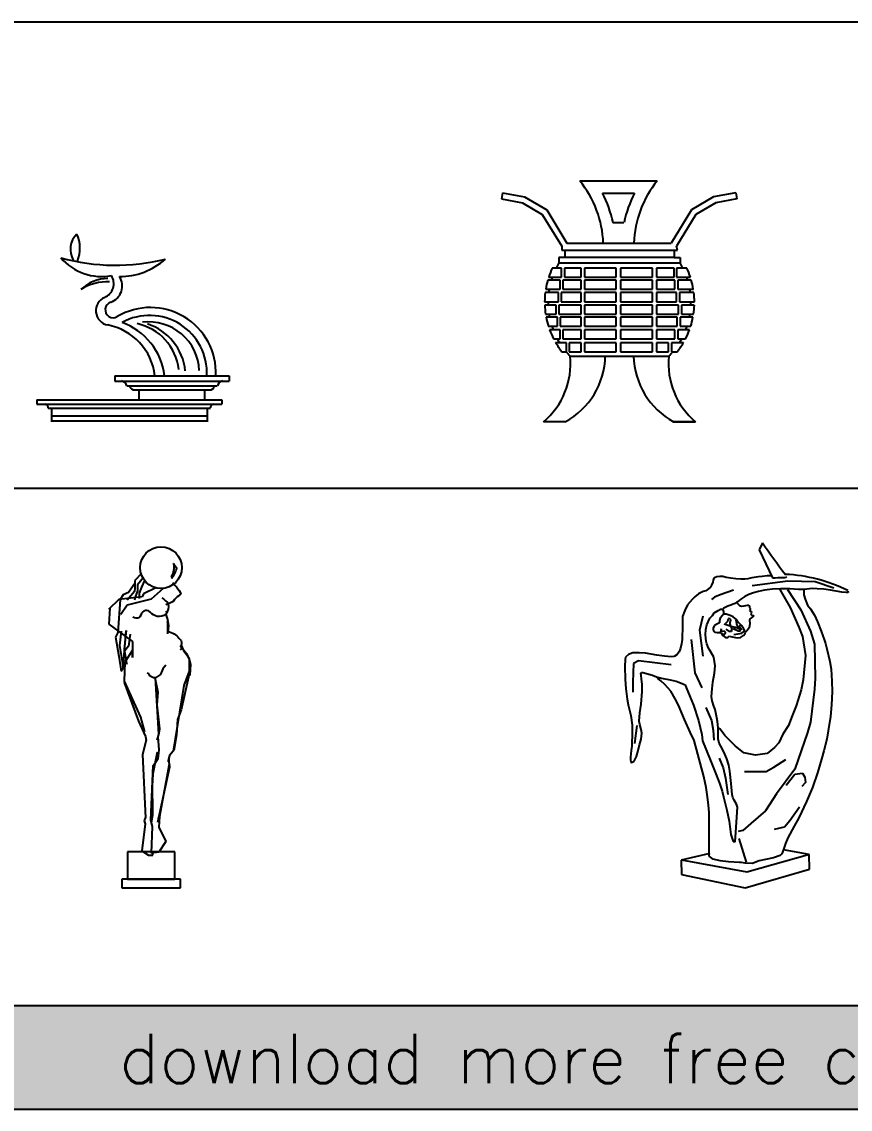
# Model space of a CAD drawing. Header units: millimetres. Extents: x -1413 to 9193, y 11663 to 17984.
# Drawn here: x 4304 to 5957, y 11663 to 13831 of the extents above; entities that cross this region are included whole.
import ezdxf

# ---------------------------------------------------------------- set-up
doc = ezdxf.new("R2010")
doc.units = ezdxf.units.MM
doc.layers.add('www.cad-blocks.net', color=7, linetype='Continuous')
doc.styles.get("Standard").update_dxf_attribs({"font": 'arial.ttf'})

# ---------------------------------------------------------------- blocks, each defined once
blk = doc.blocks.new('A$C181D6639')
for p, q in [((156, 92), (383.7, 92)), ((156, 92), (156, 81.5)), ((383.7, 92), (383.7, 81.5)), ((383.7, 92), (383.7, 81.5)), ((156, 81.5), (383.7, 81.5)), ((179.6, 71.8), (360.1, 71.8)), ((0, 44.1), (369.1, 44.1)), ((0, 44.1), (0, 35.1)), ((192.9, 63.8), (346.8, 63.8)), ((203.5, 63.8), (203.5, 44.1)), ((334.7, 63.8), (334.7, 44.1)), ((369.1, 44.1), (369.1, 35.1)), ((0, 35.1), (369.1, 35.1)), ((22.9, 27.2), (346.2, 27.2)), ((29.2, 27.2), (29.2, 0)), ((339.9, 27.2), (339.9, 0)), ((29.2, 11.9), (339.9, 11.9)), ((29.2, 2), (339.9, 2))]:
    blk.add_line(p, q)
for centre, radius, start, end in [((110.4, 344), 43.3, 135.0421, 210.0259), ((18, 346.1), 68.1, 337.9102, 24.7256), ((129.5, 397.8), 108, 221.0595, 280.3986), ((157.1, 730.5), 418.1, 254.8851, 283.7968), ((165.6, 427.1), 137.3, 269.6268, 311.6078), ((143, 206.1), 79.9, 90.8332, 133.5883), ((123.7, 275.7), 29.9, 293.3038, 32.0362), ((136.5, 270.9), 34, 288.7283, 33.877), ((142.5, 177), 102.6, 88.3951, 122.0951), ((146.9, 221.7), 29, 113.3038, 259.1119), ((152.5, 223.6), 15.9, 108.7283, 300.5461), ((226.9, 97.6), 130.4, 357.5294, 120.5461), ((224.9, 97.7), 114.5, 357.1303, 118.6288), ((126, 76), 129.9, 7.0716, 70.1853), ((177.8, 92.1), 106.2, 6.804, 77.8663), ((223.3, 98.5), 100.9, 2.3837, 96.9652), ((187, 90.8), 109.7, 5.8598, 72.2072), ((119.3, 78.1), 117.3, 6.8311, 79.1119), ((166.4, 68.1), 13.7, 15.8558, 79.3519), ((195.2, 74.1), 10.5, 192.8443, 272.997), ((344.5, 74.1), 10.5, 267.003, 347.1557), ((373.3, 68.1), 13.7, 100.6481, 164.1442), ((16.1, 28.2), 6.92, 351.4645, 88.4364), ((353, 28.2), 6.92, 91.5636, 188.5355)]:
    blk.add_arc(centre, radius, start, end)
blk = doc.blocks.new('A$C55765B1C')
for p, q in [((120.4, 369.7), (239, 369.7)), ((1.7, 351.2), (0, 342.1)), ((1.7, 351.2), (35.6, 345)), ((155, 350.9), (204.3, 350.9)), ((359.5, 351.2), (325.5, 345)), ((359.5, 351.2), (361.1, 342.1)), ((0, 342.1), (32.3, 336.2)), ((32.3, 336.2), (62.8, 318.2)), ((35.6, 345), (69.5, 325)), ((325.5, 345), (291.6, 325)), ((328.8, 336.2), (298.3, 318.2)), ((361.1, 342.1), (328.8, 336.2)), ((62.8, 318.2), (92.5, 269.3)), ((69.5, 325), (100.4, 274.1)), ((291.6, 325), (260.7, 274.1)), ((298.3, 318.2), (268.7, 269.3)), ((171.2, 305.6), (188.1, 305.6)), ((92.5, 269.3), (92.5, 263.3)), ((100.4, 274.1), (260.7, 274.1)), ((270, 263.3), (268.7, 269.3)), ((97.2, 252), (88.2, 252)), ((88.2, 252), (88.2, 243.7)), ((92.5, 263.3), (270, 263.3)), ((97.2, 263.3), (97.2, 252)), ((265.2, 252), (97.2, 252)), ((265.2, 263.3), (265.2, 252)), ((265.2, 252), (274.3, 252)), ((274.3, 252), (274.3, 243.7)), ((92.2, 235.9), (78.1, 235.9)), ((88.2, 243.7), (274.3, 243.7)), ((92.2, 222), (92.2, 235.9)), ((122.6, 235.9), (96.8, 235.9)), ((96.8, 235.9), (96.8, 222)), ((122.6, 222), (122.6, 235.9)), ((176.2, 235.9), (127.3, 235.9)), ((127.3, 235.9), (127.3, 222)), ((176.2, 222), (176.2, 235.9)), ((231.8, 235.9), (182.9, 235.9)), ((182.9, 235.9), (182.9, 222)), ((231.8, 222), (231.8, 235.9)), ((264.9, 235.9), (237.8, 235.9)), ((237.8, 235.9), (237.8, 222)), ((264.9, 222), (264.9, 235.9)), ((284.4, 235.9), (268.9, 235.9)), ((268.9, 235.9), (268.9, 222)), ((90.2, 217.4), (71.1, 217.4)), ((72.5, 222), (92.2, 222)), ((90.2, 203.5), (90.2, 217.4)), ((122.6, 217.4), (94.2, 217.4)), ((94.2, 217.4), (94.2, 203.5)), ((96.8, 222), (122.6, 222)), ((122.6, 203.5), (122.6, 217.4)), ((127.3, 222), (176.2, 222)), ((176.2, 217.4), (127.3, 217.4)), ((127.3, 217.4), (127.3, 203.5)), ((176.2, 203.5), (176.2, 217.4)), ((182.9, 222), (231.8, 222)), ((231.8, 217.4), (182.9, 217.4)), ((182.9, 217.4), (182.9, 203.5)), ((231.8, 203.5), (231.8, 217.4)), ((237.8, 222), (264.9, 222)), ((266.2, 217.4), (237.8, 217.4)), ((237.8, 217.4), (237.8, 203.5)), ((266.2, 203.5), (266.2, 217.4)), ((268.9, 222), (289.9, 222)), ((291.3, 217.4), (270.9, 217.4)), ((270.9, 217.4), (270.9, 203.5)), ((68, 203.5), (90.2, 203.5)), ((94.2, 203.5), (122.6, 203.5)), ((127.3, 203.5), (176.2, 203.5)), ((182.9, 203.5), (231.8, 203.5)), ((237.8, 203.5), (266.2, 203.5)), ((270.9, 203.5), (294.5, 203.5)), ((66.4, 184.3), (87.6, 184.3)), ((87.6, 198.2), (67.3, 198.2)), ((87.6, 184.3), (87.6, 198.2)), ((122.6, 198.2), (91.5, 198.2)), ((91.5, 198.2), (91.5, 184.3)), ((91.5, 184.3), (122.6, 184.3)), ((122.6, 184.3), (122.6, 198.2)), ((176.2, 198.2), (127.3, 198.2)), ((127.3, 198.2), (127.3, 184.3)), ((127.3, 184.3), (176.2, 184.3)), ((176.2, 184.3), (176.2, 198.2)), ((231.8, 198.2), (182.9, 198.2)), ((182.9, 198.2), (182.9, 184.3)), ((182.9, 184.3), (231.8, 184.3)), ((231.8, 184.3), (231.8, 198.2)), ((268.9, 198.2), (237.8, 198.2)), ((237.8, 198.2), (237.8, 184.3)), ((237.8, 184.3), (268.9, 184.3)), ((268.9, 184.3), (268.9, 198.2)), ((295.2, 198.2), (273.5, 198.2)), ((273.5, 198.2), (273.5, 184.3)), ((273.5, 184.3), (296.1, 184.3)), ((84.3, 179), (66.5, 179)), ((84.3, 165.2), (84.3, 179)), ((122.6, 179), (88.2, 179)), ((88.2, 179), (88.2, 165.2)), ((122.6, 165.2), (122.6, 179)), ((176.2, 179), (127.3, 179)), ((127.3, 179), (127.3, 165.2)), ((176.2, 165.2), (176.2, 179)), ((231.8, 179), (182.9, 179)), ((182.9, 179), (182.9, 165.2)), ((231.8, 165.2), (231.8, 179)), ((271.5, 179), (237.8, 179)), ((237.8, 179), (237.8, 165.2)), ((271.5, 165.2), (271.5, 179)), ((296, 179), (276.2, 179)), ((276.2, 179), (276.2, 165.2)), ((67.8, 165.2), (84.3, 165.2)), ((86.2, 160.5), (68.5, 160.5)), ((86.2, 146.6), (86.2, 160.5)), ((88.2, 165.2), (122.6, 165.2)), ((122.6, 160.5), (90.2, 160.5)), ((90.2, 160.5), (90.2, 146.6)), ((122.6, 146.6), (122.6, 160.5)), ((127.3, 165.2), (176.2, 165.2)), ((176.2, 160.5), (127.3, 160.5)), ((127.3, 160.5), (127.3, 146.6)), ((176.2, 146.6), (176.2, 160.5)), ((182.9, 165.2), (231.8, 165.2)), ((231.8, 160.5), (182.9, 160.5)), ((182.9, 160.5), (182.9, 146.6)), ((231.8, 146.6), (231.8, 160.5)), ((237.8, 165.2), (271.5, 165.2)), ((269.5, 160.5), (237.8, 160.5)), ((237.8, 160.5), (237.8, 146.6)), ((269.5, 146.6), (269.5, 160.5)), ((293.9, 160.5), (274.2, 160.5)), ((274.2, 160.5), (274.2, 146.6)), ((276.2, 165.2), (294.7, 165.2)), ((72, 146.6), (86.2, 146.6)), ((90.2, 141.4), (73.8, 141.4)), ((90.2, 146.6), (122.6, 146.6)), ((90.2, 127.5), (90.2, 141.4)), ((122.6, 141.4), (94.2, 141.4)), ((94.2, 141.4), (94.2, 127.5)), ((122.6, 127.5), (122.6, 141.4)), ((127.3, 146.6), (176.2, 146.6)), ((176.2, 141.4), (127.3, 141.4)), ((127.3, 141.4), (127.3, 127.5)), ((176.2, 127.5), (176.2, 141.4)), ((182.9, 146.6), (231.8, 146.6)), ((231.8, 141.4), (182.9, 141.4)), ((182.9, 141.4), (182.9, 127.5)), ((231.8, 127.5), (231.8, 141.4)), ((237.8, 146.6), (269.5, 146.6)), ((266.2, 141.4), (237.8, 141.4)), ((237.8, 141.4), (237.8, 127.5)), ((266.2, 127.5), (266.2, 141.4)), ((288.6, 141.4), (270.9, 141.4)), ((270.9, 141.4), (270.9, 127.5)), ((274.2, 146.6), (290.4, 146.6)), ((79.9, 127.5), (90.2, 127.5)), ((100.1, 121.5), (83.1, 121.5)), ((94.2, 127.5), (122.6, 127.5)), ((100.1, 107.6), (100.1, 121.5)), ((122.6, 121.5), (104.1, 121.5)), ((104.1, 121.5), (104.1, 107.6)), ((122.6, 107.6), (122.6, 121.5)), ((127.3, 127.5), (176.2, 127.5)), ((176.2, 121.5), (127.3, 121.5)), ((127.3, 121.5), (127.3, 107.6)), ((176.2, 107.6), (176.2, 121.5)), ((182.9, 127.5), (231.8, 127.5)), ((231.8, 121.5), (182.9, 121.5)), ((182.9, 121.5), (182.9, 107.6)), ((231.8, 107.6), (231.8, 121.5)), ((237.8, 127.5), (266.2, 127.5)), ((256.3, 121.5), (237.8, 121.5)), ((237.8, 121.5), (237.8, 107.6)), ((256.3, 107.6), (256.3, 121.5)), ((260.9, 121.5), (260.9, 107.6)), ((279.3, 121.5), (260.9, 121.5)), ((270.9, 127.5), (282.6, 127.5)), ((92.6, 107.6), (100.1, 107.6)), ((104.1, 107.6), (122.6, 107.6)), ((105.5, 100.9), (256.9, 100.9)), ((127.3, 107.6), (176.2, 107.6)), ((182.9, 107.6), (231.8, 107.6)), ((237.8, 107.6), (256.3, 107.6)), ((260.9, 107.6), (269.9, 107.6)), ((98.2, 0), (64.5, 0)), ((264, 0.1), (297.9, 0)), ((297.9, 0), (264.3, 0))]:
    blk.add_line(p, q)
for centre, radius, start, end in [((-4.9, 268.1), 161.3, 2.1292, 39.0132), ((364.3, 268.1), 161.3, 140.9868, 177.8708), ((-4.9, 268.1), 180.1, 12.0218, 27.3554), ((364.3, 268.1), 180.1, 152.6446, 167.9782), ((189.6, 183.6), 123.2, 154.8471, 161.8021), ((189.6, 183.6), 117.9, 149.3378, 153.6331), ((172.9, 183.6), 117.9, 26.3669, 30.6622), ((172.9, 183.6), 123.2, 18.1979, 25.1529), ((189.6, 183.6), 123.2, 164.0542, 170.6773), ((189.6, 183.6), 117.9, 160.9543, 163.3178), ((172.9, 183.6), 117.9, 16.6822, 19.0457), ((172.9, 183.6), 123.2, 9.3227, 15.9458), ((189.6, 183.6), 117.9, 170.2548, 172.854), ((172.9, 183.6), 117.9, 7.146, 9.7452), ((189.6, 183.6), 123.2, 173.1626, 179.638), ((189.6, 183.6), 117.9, 179.6217, 182.1931), ((172.9, 183.6), 117.9, 357.8069, 0.3783), ((172.9, 183.6), 123.2, 0.362, 6.8374), ((189.6, 183.6), 123.2, 182.0988, 188.5896), ((172.9, 183.6), 123.2, 351.4104, 357.9012), ((189.6, 183.6), 123.2, 190.7736, 197.4374), ((189.6, 183.6), 117.9, 188.9784, 191.2635), ((172.9, 183.6), 117.9, 348.7365, 351.0216), ((172.9, 183.6), 123.2, 342.5626, 349.2264), ((189.6, 183.6), 123.2, 200.0351, 207.0862), ((189.6, 183.6), 117.9, 198.2472, 200.976), ((172.9, 183.6), 123.2, 332.9138, 339.9649), ((172.9, 183.6), 117.9, 339.024, 341.7528), ((189.6, 183.6), 123.2, 210.2406, 218.0512), ((189.6, 183.6), 117.9, 208.4096, 211.7519), ((172.9, 183.6), 123.2, 321.9488, 329.7594), ((172.9, 183.6), 117.9, 328.2481, 331.5904), ((-9.8, 89), 115.9, 309.8678, 5.8804), ((41.5, 103.6), 118, 298.6663, 358.6762), ((189.6, 183.6), 117.9, 220.0936, 224.5485), ((320.9, 103.6), 118, 181.3238, 241.3337), ((372.2, 89), 115.9, 174.1196, 230.1322), ((172.9, 183.6), 117.9, 315.4515, 319.9064)]:
    blk.add_arc(centre, radius, start, end)
blk = doc.blocks.new('A$C0EFF5334')
for p, q in [((128.7, 647.2), (135.7, 636.9)), ((65.4, 626.5), (52.3, 612.3)), ((52.3, 612.3), (52.3, 598)), ((69, 618.2), (57.1, 604)), ((71.3, 612.3), (65.4, 599.2)), ((125.1, 621), (125.9, 616.5)), ((39.2, 588.5), (28.5, 583.8)), ((51.1, 590.9), (36.9, 573.1)), ((52.3, 606.3), (39.2, 588.5)), ((52.3, 598), (51.1, 590.9)), ((57.1, 592.1), (53.5, 581.4)), ((57.1, 604), (57.1, 592.1)), ((65.4, 599.2), (60.6, 587.3)), ((60.6, 587.3), (60.6, 576.6)), ((69, 586.1), (66.6, 580.2)), ((93.9, 598), (69, 586.1)), ((108.2, 596.8), (84.4, 575.5)), ((20.2, 574.3), (0, 555.3)), ((22.6, 574.3), (17.8, 508.9)), ((66.6, 580.2), (20.2, 574.3)), ((28.5, 583.8), (22.6, 574.3)), ((84.4, 575.5), (36.9, 563.6)), ((53.5, 581.4), (51.1, 573.1)), ((2.4, 557.6), (0, 525.6)), ((0, 555.3), (2.4, 557.6)), ((36.9, 563.6), (23.8, 544.6)), ((113.1, 546.4), (116.8, 534.7)), ((115.4, 549.7), (114.1, 550.6)), ((116.8, 550.3), (115.4, 549.7)), ((116.1, 552.3), (116.8, 550.3)), ((0, 525.6), (47.6, 491.1)), ((116.8, 534.7), (119.2, 521.9)), ((119.2, 521.9), (118, 509.1)), ((17.8, 508.9), (13.1, 499.4)), ((13.1, 499.4), (20.2, 461.4)), ((25, 511.3), (21.4, 482.8)), ((28.5, 438.8), (34.5, 512.5)), ((34.5, 512.5), (30.9, 475.7)), ((42.8, 505.4), (39.2, 481.6)), ((21.4, 482.8), (28.5, 438.8)), ((39.2, 481.6), (32.1, 472.1)), ((47.6, 491.1), (47.6, 459)), ((142.4, 483), (154.8, 467.1)), ((143.7, 485.2), (149.2, 473)), ((20.2, 461.4), (25, 431.7)), ((30.9, 475.7), (34.5, 450.7)), ((47.6, 473.3), (32.1, 449.5)), ((47.6, 459), (47.6, 473.3)), ((149.2, 473), (159.6, 458.9)), ((154.8, 467.1), (160.1, 454.7)), ((159.6, 458.9), (163.3, 444.9)), ((25, 431.7), (32.1, 443.6)), ((32.1, 449.5), (30.9, 411.5)), ((34.5, 450.7), (35.7, 446)), ((108.1, 436.3), (103.4, 424.8)), ((114.1, 443.7), (108.1, 436.3)), ((160.1, 454.7), (160.1, 431.7)), ((163.3, 444.9), (162, 424.1)), ((79.6, 426.4), (76.3, 427.5)), ((82.6, 421.8), (79.6, 426.4)), ((89.2, 418.2), (82.6, 421.8)), ((93.5, 418.2), (89.2, 418.2)), ((92.6, 416.1), (97.9, 389.6)), ((99.7, 306.4), (93, 418.2)), ((103.4, 424.8), (93.5, 418.2)), ((158.8, 419.6), (144.4, 354.8)), ((160.1, 431.7), (149.5, 403.4)), ((155.3, 415.5), (151, 406.9)), ((162, 424.1), (155.3, 415.5)), ((30.6, 409.1), (59.1, 332.2)), ((30.9, 411.5), (63, 340.3)), ((149.5, 403.4), (128.2, 272.4)), ((97.9, 389.6), (96.1, 364.8)), ((96.1, 364.8), (101.5, 317)), ((144.4, 354.8), (137.2, 335.1)), ((59.1, 332.2), (73.3, 301.8)), ((63, 340.3), (71.3, 310.6)), ((137.2, 335.1), (135.4, 304.5)), ((99.7, 308.1), (96.1, 294)), ((101.5, 317), (99.7, 308.1)), ((135.4, 304.5), (130, 273.9)), ((74.3, 294.2), (67.6, 265.7)), ((73.3, 301.8), (74.3, 294.2)), ((98.1, 300.8), (100, 275.2)), ((67.6, 265.7), (73.3, 139.4)), ((96.2, 270.5), (87.6, 226.8)), ((100, 275.2), (98.1, 257.2)), ((121.2, 263.6), (117.6, 251.2)), ((128.2, 272.4), (121.2, 263.6)), ((83.7, 134.7), (88.7, 243.5)), ((98.1, 257.2), (87.6, 242)), ((121.3, 240.3), (97.1, 130.2)), ((120.4, 246.4), (101.5, 141.8)), ((119, 253.4), (120.9, 243.9)), ((119, 241.8), (119.4, 238.8)), ((119.9, 259.1), (119.9, 250.3)), ((119.9, 250.3), (121.3, 240.3)), ((87.6, 226.8), (85.7, 190.7)), ((86.4, 210.8), (87, 143.7)), ((73.4, 141), (70.5, 133.4)), ((70.5, 133.4), (72.4, 127.7)), ((87.3, 122.3), (83.7, 134.7)), ((85, 133.6), (84.3, 128.9)), ((87, 143.7), (85, 133.6)), ((98.4, 140.3), (100.5, 130.2)), ((101.5, 141.8), (99.7, 120.5)), ((72.4, 127.7), (65.8, 73.5)), ((85.5, 69.2), (87.3, 122.3)), ((99.7, 120.5), (113.9, 92.2)), ((113.9, 92.2), (99.7, 71)), ((37.6, 71.4), (37.6, 17.1)), ((131.9, 71.4), (37.6, 71.4)), ((65.8, 73.5), (79.1, 65)), ((99.7, 71), (85.5, 69.2)), ((87.6, 65), (87.6, 70.7)), ((131.9, 17.1), (131.9, 71.4)), ((79.1, 65), (87.6, 65)), ((26.2, 17.1), (26.2, 0)), ((143.3, 17.1), (26.2, 17.1)), ((37.6, 17.1), (131.9, 17.1)), ((143.3, 0), (143.3, 17.1)), ((26.2, 0), (143.3, 0))]:
    blk.add_line(p, q)
blk.add_circle((104.1, 638.1), 41.5)
for centre, radius, start, end in [((93.5, 639.4), 37, 329.6291, 10.407), ((71.8, 655.3), 66.3, 324.2619, 344.4109)]:
    blk.add_arc(centre, radius, start, end)
for points in [[(127.3, 608.2), (138, 596), (142.6, 583.8), (139.6, 582.2), (128.9, 571.6), (113.6, 563.9)], [(106, 577.7), (118.2, 565.4), (113.6, 545.6), (96.8, 541), (83, 548.7), (78.5, 551.7), (67.8, 550.2), (60.1, 538), (47.9, 539.5)], [(116.7, 530.8), (117.1, 515.9), (116.9, 506.1)], [(117.4, 511), (130.5, 505.9), (140, 497.5), (144.2, 492.1), (144.2, 477), (144, 474.9), (143.8, 475.3)]]:
    blk.add_spline(points, degree=3)
blk = doc.blocks.new('A$C05E83006')
for p, q in [((274.3, 687.6), (267.6, 673.5)), ((267.6, 673.5), (294.7, 617.9)), ((175.2, 609.1), (172.9, 602.9)), ((175.9, 613.3), (175.2, 609.1)), ((177.5, 616.9), (175.9, 613.3)), ((179.8, 618.8), (177.5, 616.9)), ((183.7, 620.1), (179.8, 618.8)), ((189.6, 620.8), (183.7, 620.1)), ((195.1, 620.5), (189.6, 620.8)), ((202.3, 618.8), (195.1, 620.5)), ((211.1, 617.2), (202.3, 618.8)), ((221.2, 615.6), (211.1, 617.2)), ((231.3, 614.9), (221.2, 615.6)), ((239.1, 614.9), (231.3, 614.9)), ((245, 615.9), (239.1, 614.9)), ((253.2, 617.5), (245, 615.9)), ((266.2, 619.8), (253.2, 617.5)), ((253.7, 602.5), (325.3, 611.7)), ((273.7, 620.8), (266.2, 619.8)), ((283.5, 621.8), (273.7, 620.8)), ((292.3, 622.1), (283.5, 621.8)), ((325.3, 611.7), (379.5, 610.6)), ((379.5, 610.6), (416.5, 597.9)), ((146.5, 585.6), (139.4, 579.7)), ((156, 590.5), (146.5, 585.6)), ((161.2, 592.1), (156, 590.5)), ((167.1, 595.7), (161.2, 592.1)), ((171, 599), (167.1, 595.7)), ((172.9, 602.9), (171, 599)), ((216.7, 593.3), (190.1, 584)), ((256.4, 587.9), (247.3, 584.6)), ((266.8, 590.8), (256.4, 587.9)), ((278.6, 593.4), (266.8, 590.8)), ((294.6, 595.1), (278.6, 593.4)), ((310.5, 596), (294.6, 595.1)), ((309.1, 594.4), (317.2, 580.6)), ((329.1, 596), (310.5, 596)), ((324.1, 594.4), (350.7, 554)), ((346.4, 594.7), (329.1, 596)), ((356.5, 594.7), (346.4, 594.7)), ((362.7, 595.2), (356.7, 594.8)), ((356.7, 594.8), (357.1, 583.7)), ((373.4, 596.5), (362.7, 595.2)), ((383.7, 596.1), (373.4, 596.5)), ((396.6, 595.2), (383.7, 596.1)), ((409.9, 593.5), (396.6, 595.2)), ((432.6, 589.2), (409.9, 593.5)), ((441.6, 588.4), (432.6, 589.2)), ((445.5, 588.8), (441.6, 588.4)), ((444.6, 592.2), (445.5, 588.8)), ((124.9, 564.3), (119.3, 552.6)), ((134.8, 575.5), (124.9, 564.3)), ((139.4, 579.7), (134.8, 575.5)), ((178.6, 579.4), (172.8, 574.8)), ((190.1, 584), (178.6, 579.4)), ((219.6, 566.7), (211.1, 563.5)), ((223.5, 569.3), (219.6, 566.7)), ((223.2, 568.1), (228.7, 562.5)), ((224.8, 570.3), (223.5, 569.3)), ((231.3, 575.2), (224.8, 570.3)), ((239.1, 580.4), (231.3, 575.2)), ((247.3, 584.6), (239.1, 580.4)), ((317.2, 580.6), (329.9, 558.7)), ((357.1, 583.7), (359.3, 575.5)), ((359.3, 575.5), (364, 563.1)), ((119.3, 552.6), (115.1, 540.9)), ((169.5, 537.7), (174.7, 542.8)), ((174.7, 542.8), (178.1, 548)), ((178.1, 548), (186.3, 552.7)), ((186.3, 552.7), (190.6, 555.3)), ((194.4, 542.4), (190.1, 537.3)), ((190.6, 555.3), (194.4, 554.4)), ((196.1, 555.6), (190.9, 555)), ((194.4, 554.4), (197, 551.8)), ((197, 545.4), (194.4, 542.4)), ((197.1, 557.3), (196.1, 555.6)), ((197, 551.8), (196.6, 547.5)), ((196.6, 547.5), (197, 545.4)), ((202.1, 545.4), (197, 545.4)), ((200, 558.9), (197.1, 557.3)), ((205.2, 561.2), (200, 558.9)), ((209.9, 542.4), (202.1, 545.4)), ((211.1, 563.5), (205.2, 561.2)), ((215.9, 539.8), (209.9, 542.4)), ((228.7, 562.5), (232.6, 561.3)), ((232.6, 561.3), (237.7, 562.1)), ((237.7, 562.1), (244.6, 563.4)), ((244.6, 563.4), (247.2, 563.4)), ((247.2, 563.4), (248.5, 560.8)), ((248.5, 560.8), (248.5, 557.8)), ((248.5, 557.8), (249.8, 556.5)), ((250.2, 555.3), (248.5, 552.7)), ((248.5, 552.7), (251.9, 551)), ((249.8, 556.5), (250.2, 555.3)), ((252.3, 548.4), (251.5, 545.8)), ((251.5, 545.8), (253.2, 543.3)), ((251.9, 551), (252.3, 548.4)), ((253.2, 543.3), (256.6, 542.8)), ((256.6, 542.8), (256.2, 541.1)), ((329.9, 558.7), (347.2, 519.4)), ((350.7, 554), (370.3, 511.3)), ((364, 563.1), (370, 555.8)), ((370, 555.8), (378.1, 543.4)), ((378.1, 543.4), (384.1, 530.1)), ((114.8, 523), (114.1, 494.6)), ((115.1, 540.9), (114.8, 523)), ((155.5, 541.3), (148.6, 513.6)), ((161.4, 514.5), (163.5, 524)), ((163.5, 524), (169.5, 537.7)), ((179, 522.7), (176, 518.4)), ((184.6, 526.1), (179, 522.7)), ((188.4, 527.8), (184.6, 526.1)), ((190.1, 537.3), (188.4, 532.6)), ((188.4, 532.6), (188.4, 527.8)), ((197.9, 526.1), (214.2, 520.5)), ((201.3, 527.4), (205.1, 531.7)), ((205.1, 531.7), (206.4, 536.8)), ((206.4, 536.8), (208.1, 537.3)), ((208.1, 537.3), (210.3, 536.4)), ((210.7, 533.4), (209.4, 529.1)), ((209.4, 529.1), (209.4, 525.7)), ((209.4, 525.7), (210.7, 521.4)), ((210.3, 536.4), (210.7, 533.4)), ((210.7, 521.4), (212.9, 517.5)), ((214.2, 520.5), (231.3, 517.5)), ((223.6, 533.8), (215.9, 539.8)), ((221.5, 533.8), (223.2, 523.5)), ((223.2, 523.5), (224.5, 521)), ((226.2, 529.5), (223.6, 533.8)), ((224.5, 521), (228.3, 519.3)), ((232.6, 523.1), (226.2, 529.5)), ((228.3, 519.3), (230.9, 521)), ((230.9, 521), (229.2, 524.4)), ((236.5, 516.7), (232.6, 523.1)), ((249.3, 527), (248, 518.4)), ((249.3, 536), (248.5, 533)), ((248.5, 533), (249.3, 527)), ((253.2, 539), (249.3, 536)), ((256.2, 541.1), (253.2, 539)), ((384.1, 530.1), (391.4, 511.7)), ((148.6, 513.6), (155.5, 461.7)), ((161, 504.3), (161.4, 514.5)), ((161.8, 491.8), (161, 504.3)), ((176, 518.4), (176, 514.1)), ((176, 514.1), (179.4, 509.4)), ((179.4, 509.4), (184.1, 509)), ((184.1, 509), (189.7, 509)), ((189.7, 509), (191.9, 508.1)), ((192.3, 516.3), (190.6, 509.8)), ((191.9, 508.1), (195.3, 503)), ((193.6, 512), (199.1, 511.5)), ((195.3, 503), (200.4, 499.1)), ((197, 504.7), (196.1, 504.7)), ((199.1, 505.1), (197, 504.7)), ((199.1, 511.5), (200, 508.5)), ((200, 508.5), (199.1, 505.1)), ((200.4, 499.1), (205.1, 499.1)), ((201.3, 515.8), (208.1, 510.7)), ((205.1, 499.1), (208.6, 501.7)), ((211.1, 510.7), (208.1, 510.7)), ((208.6, 501.7), (214.2, 500)), ((212.9, 511.1), (211.1, 510.7)), ((212.9, 517.5), (212.9, 511.1)), ((214.2, 500), (224, 498.3)), ((215.9, 516.7), (225.7, 512)), ((222.3, 518), (216.3, 517.1)), ((216.3, 517.1), (216.3, 516.3)), ((217.6, 504.7), (233.5, 507.3)), ((224.9, 517.5), (222.3, 518)), ((224, 498.3), (230.5, 499.1)), ((230.9, 514.1), (224.9, 517.5)), ((225.7, 512), (229.6, 511.5)), ((229.6, 511.5), (230.9, 514.1)), ((230.5, 499.1), (236.5, 503)), ((231.3, 517.5), (231.7, 514.1)), ((233.5, 507.3), (237.3, 510.7)), ((240.3, 509.8), (236.5, 516.7)), ((236.5, 503), (239.9, 506.8)), ((239.9, 506.8), (240.3, 509.8)), ((243.7, 512.8), (240.7, 509.4)), ((248, 518.4), (243.7, 512.8)), ((347.2, 519.4), (354.1, 500.9)), ((354.1, 500.9), (359.9, 462.9)), ((370.3, 511.3), (378.4, 485.9)), ((391.4, 511.7), (398.3, 492.8)), ((111.2, 477.7), (108.6, 470.5)), ((112.8, 486.1), (111.2, 477.7)), ((114.1, 494.6), (112.8, 486.1)), ((132.4, 495.2), (139.3, 428.2)), ((163.5, 486.3), (161.8, 491.8)), ((166.5, 477.3), (163.5, 486.3)), ((170.4, 472.2), (166.5, 477.3)), ((378.4, 485.9), (379.5, 417.9)), ((398.3, 492.8), (400.4, 486.8)), ((400.4, 486.8), (403.1, 476.3)), ((1, 459.4), (0.3, 454.9)), ((7.5, 465), (1, 459.4)), ((16, 468.2), (7.5, 465)), ((28.4, 468.6), (16, 468.2)), ((41.4, 467.3), (28.4, 468.6)), ((63.6, 463.7), (41.4, 467.3)), ((79.2, 461.7), (63.6, 463.7)), ((92.3, 460.4), (79.2, 461.7)), ((98.5, 460.7), (92.3, 460.4)), ((103.7, 464), (98.5, 460.7)), ((108.6, 470.5), (103.7, 464)), ((177.7, 459.4), (170.4, 472.2)), ((179.8, 442.2), (177.7, 459.4)), ((359.9, 462.9), (355.3, 414.4)), ((403.1, 476.3), (408.6, 451)), ((0.3, 454.9), (0, 440.9)), ((0, 440.9), (0.3, 415.9)), ((16.9, 446.7), (15.7, 409.8)), ((27.3, 452.5), (16.9, 446.7)), ((92, 444.4), (27.3, 452.5)), ((179, 427.6), (179.8, 442.2)), ((408.6, 451), (411.2, 435.5)), ((411.2, 435.5), (412.9, 412)), ((0.3, 415.9), (1.2, 405.8)), ((31.9, 427.7), (32.9, 429.3)), ((32.2, 422.8), (31.9, 427.7)), ((32.9, 416.6), (32.2, 422.8)), ((32.9, 429.3), (35.8, 429)), ((34.5, 404.9), (32.9, 416.6)), ((35.8, 429), (43.3, 427.1)), ((43.3, 427.1), (55.4, 423.8)), ((55.4, 423.8), (63.2, 420.5)), ((63.2, 420.5), (73, 417.9)), ((65.7, 417.3), (65.7, 419.8)), ((71.7, 412.5), (65.7, 417.3)), ((79.4, 405.3), (71.7, 412.5)), ((73, 417.9), (90.3, 414.4)), ((90.3, 414.4), (102.6, 412.1)), ((102.6, 412.1), (111.1, 408.2)), ((139.3, 428.2), (153.2, 398.2)), ((175.5, 410.1), (179, 427.6)), ((355.3, 414.4), (351.8, 394.8)), ((379.5, 417.9), (378.4, 395.9)), ((412.9, 412), (413.4, 390.5)), ((1.2, 405.8), (1.6, 397.3)), ((1.6, 397.3), (4.5, 375.8)), ((15.7, 409.8), (15.7, 390.2)), ((32.5, 366.2), (34.2, 391.2)), ((34.2, 391.2), (34.5, 404.9)), ((91.5, 392), (79.4, 405.3)), ((100.5, 376.5), (91.5, 392)), ((111.1, 408.2), (120.3, 404.2)), ((120.3, 404.2), (122.2, 399)), ((122.2, 399), (130.4, 380.1)), ((173, 381.3), (173.8, 396.3)), ((173.8, 396.3), (175.5, 410.1)), ((351.8, 394.8), (341.4, 362.5)), ((378.4, 395.9), (370.3, 330.1)), ((413.4, 390.5), (412.1, 364.8)), ((4.5, 375.8), (6.8, 364.4)), ((106.9, 363.7), (100.5, 376.5)), ((130.4, 380.1), (136.6, 363.9)), ((174.3, 372.3), (173, 381.3)), ((177.7, 362.1), (174.3, 372.3)), ((6.8, 364.4), (11.7, 343.2)), ((28.6, 332.3), (29.9, 348.6)), ((29.9, 348.6), (32.5, 366.2)), ((118.9, 335.4), (106.9, 363.7)), ((136.6, 363.9), (146.9, 333.3)), ((161.2, 359), (172.8, 333.6)), ((179.8, 355.2), (177.7, 362.1)), ((183.3, 338.9), (179.8, 355.2)), ((341.4, 362.5), (333.3, 342.8)), ((412.1, 364.8), (409.9, 341.2)), ((11.7, 343.2), (14.6, 324)), ((29.9, 325.1), (28.6, 332.3)), ((130.1, 310.1), (118.9, 335.4)), ((146.9, 333.3), (153.5, 305.2)), ((172.8, 333.6), (176.3, 314)), ((184.6, 331.2), (183.3, 338.9)), ((185.8, 318.8), (184.6, 331.2)), ((333.3, 342.8), (326.4, 323.2)), ((370.3, 330.1), (364.5, 309.4)), ((409.9, 341.2), (405.6, 313)), ((14.3, 310.6), (13.9, 282.1)), ((14.6, 324), (14.3, 310.6)), ((23.8, 323.2), (19.2, 287.4)), ((32.2, 315.4), (29.9, 325.1)), ((33.5, 308.2), (32.2, 315.4)), ((32.2, 296.5), (33.5, 308.2)), ((138.2, 293.8), (130.1, 310.1)), ((153.5, 305.2), (154.6, 292.6)), ((176.3, 314), (177.4, 294.4)), ((190.1, 316.3), (185.5, 318.6)), ((186.3, 301.7), (185.8, 318.8)), ((199.4, 303.6), (190.1, 316.3)), ((220.2, 282.8), (199.4, 303.6)), ((314.9, 305.9), (306.8, 288.6)), ((326.4, 323.2), (314.9, 305.9)), ((364.5, 309.4), (339.1, 236.7)), ((405.6, 313), (402.6, 295.9)), ((13.9, 282.1), (12.6, 273.7)), ((26.3, 273.3), (29.3, 284.8)), ((29.3, 284.8), (32.2, 296.5)), ((157.6, 221.5), (138.2, 293.8)), ((154.6, 292.6), (162.1, 274.8)), ((186.3, 297), (186.3, 301.7)), ((188, 288.5), (186.3, 297)), ((194.4, 276), (188, 288.5)), ((237.5, 269), (220.2, 282.8)), ((306.8, 288.6), (298.7, 279.4)), ((402.6, 295.9), (396.6, 273.2)), ((12.6, 273.7), (11.3, 260)), ((18.8, 252.2), (23.4, 261.6)), ((23.4, 261.6), (26.3, 273.3)), ((162.1, 274.8), (172.4, 250.4)), ((199.6, 266.6), (194.4, 276)), ((203.4, 257.2), (199.6, 266.6)), ((260.6, 264.4), (237.5, 269)), ((283.7, 267.8), (260.6, 264.4)), ((298.7, 279.4), (283.7, 267.8)), ((396.6, 273.2), (392.3, 256.4)), ((11.3, 260), (11.3, 255.4)), ((11.3, 255.4), (11.7, 250.5)), ((11.7, 250.5), (13, 249.9)), ((13, 249.9), (18.8, 252.2)), ((172.4, 250.4), (178.7, 233.4)), ((187.8, 258.6), (195.9, 239)), ((195.9, 239), (200.5, 218.2)), ((207.3, 244.3), (203.4, 257.2)), ((209, 232.3), (207.3, 244.3)), ((281.6, 231.7), (296.9, 240.6)), ((296.9, 240.6), (321, 255.8)), ((392.3, 256.4), (384.2, 229)), ((162.4, 199.6), (157.6, 221.5)), ((178.7, 233.4), (188.7, 208.2)), ((200.5, 218.2), (205.1, 185.9)), ((212, 207.5), (209, 232.3)), ((238.5, 231.7), (281.6, 231.7)), ((339.1, 236.7), (302.2, 187)), ((321.8, 204.3), (339.1, 226.3)), ((339.1, 226.3), (354.1, 228.6)), ((354.1, 228.6), (358.7, 220.5)), ((358.7, 220.5), (359.9, 210.1)), ((384.2, 229), (373.9, 199.9)), ((165, 181.2), (162.4, 199.6)), ((188.7, 208.2), (193.9, 192.7)), ((213.7, 185.6), (212, 207.5)), ((359.9, 210.1), (353, 202)), ((373.9, 199.9), (362.3, 171.6)), ((166.7, 164.5), (165, 181.2)), ((193.9, 192.7), (196.9, 180.9)), ((196.9, 180.9), (203.5, 154.4)), ((215.4, 179.6), (213.7, 185.6)), ((218, 174.5), (215.4, 179.6)), ((222.3, 166.3), (218, 174.5)), ((302.2, 187), (280.2, 153.6)), ((168.4, 149.9), (166.7, 164.5)), ((203.5, 154.4), (208.3, 132.6)), ((224.4, 160.7), (222.3, 166.3)), ((222.3, 130.7), (224.4, 160.7)), ((280.2, 153.6), (251.3, 128.2)), ((328.7, 133.9), (348.4, 161.6)), ((362.3, 171.6), (346.9, 139.4)), ((168.4, 127.6), (168.4, 149.9)), ((208.3, 132.6), (211.3, 106.3)), ((221.4, 111), (222.3, 130.7)), ((318.3, 121.2), (328.7, 133.9)), ((346.9, 139.4), (337.9, 122.7)), ((168.4, 68.1), (168.4, 127.6)), ((220.2, 91.3), (221.4, 111)), ((235.2, 114.3), (225.9, 112)), ((251.3, 128.2), (235.2, 114.3)), ((298.7, 116.6), (318.3, 121.2)), ((337.9, 122.7), (324.9, 99.3)), ((211.3, 106.3), (216.1, 91.9)), ((216.1, 91.9), (220.2, 91.2)), ((227.1, 98.2), (242.1, 50.8)), ((320.6, 88.2), (316.3, 76.2)), ((324.9, 99.3), (320.6, 88.2)), ((169.3, 68.1), (112, 54.7)), ((168.4, 62.9), (168.4, 68.1)), ((243.1, 31.8), (367.9, 66.8)), ((312.9, 67.6), (309.9, 64.2)), ((316.3, 76.2), (312.9, 67.6)), ((367.3, 66.1), (316.3, 75.7)), ((368.5, 36.9), (367.3, 66.1)), ((112, 54.7), (112.7, 26.1)), ((112.7, 55.3), (243.1, 31.8)), ((176.1, 56.9), (168.4, 62.9)), ((189.8, 53.5), (176.1, 56.9)), ((206.6, 51.8), (189.8, 53.5)), ((228.4, 50.5), (206.6, 51.8)), ((232.7, 50.5), (228.4, 50.5)), ((240, 49.2), (232.7, 50.5)), ((254.2, 48.3), (240, 49.2)), ((259.3, 50.1), (254.2, 48.3)), ((267.9, 53.5), (259.3, 50.1)), ((280.7, 56.5), (267.9, 53.5)), ((296.6, 59.5), (280.7, 56.5)), ((309.9, 64.2), (296.6, 59.5)), ((112.7, 26.1), (240, 0)), ((240, 0), (368.5, 36.9))]:
    blk.add_line(p, q)
for centre, radius, start, end in [((1715.2, 1684.9), 1752.3, 214.6884, 217.2483), ((212.3, 3193), 2576.4, 271.833, 272.2868), ((316.9, 629.4), 10.9, 260.1776, 305.4521), ((306.1, 315.9), 309.1, 63.3846, 87.4383)]:
    blk.add_arc(centre, radius, start, end)
blk = doc.blocks.new('FORMAT')
at = {"layer": 'www.cad-blocks.net', "true_color": 0x546d8e}
h = blk.add_hatch(color=155, dxfattribs=at)
h.set_gradient(color1=(68, 68, 68), color2=(84, 109, 142), tint=1)
h.paths.add_polyline_path([(-220, 11869.8), (-220, 11663.1), (9193.5, 11663.1), (9193.5, 11869.8)])
at = {"layer": 'www.cad-blocks.net', "color": 155, "true_color": 0x546d8e}
for p, q in [((-220, 13831.2), (9176.1, 13831.2)), ((3931.4, 12901.5), (9176.1, 12901.5)), ((-220, 11869.8), (9193.5, 11869.8)), ((-220, 11663.1), (9193.5, 11663.1))]:
    blk.add_line(p, q, dxfattribs=at)
at = {"layer": 'www.cad-blocks.net', "insert": (4498.7, 11813.4), "char_height": 98.28, "attachment_point": 1}
blk.add_mtext_dynamic_manual_height_columns('{\\Fsimplex|c0;\\C255;\\c16777215;download more free cad collection at: www.cad-blocks.net}', width=45138.163, gutter_width=12.5, heights=[0], dxfattribs=at)

msp = doc.modelspace()

# ---------------------------------------------------------------- block references
at = {"xscale": 1.3, "yscale": 1.3, "zscale": 1.3}
msp.add_blockref('A$C55765B1C', (5260.8, 13033.4), dxfattribs=at)
for name, p in [('A$C181D6639', (4334.2, 13033.4)), ('A$C05E83006', (5507.1, 12104.7)), ('A$C0EFF5334', (4477.8, 12104.7))]:
    msp.add_blockref(name, p)
at = {"layer": 'www.cad-blocks.net'}
msp.add_blockref('FORMAT', (0, 0), dxfattribs=at)

doc.saveas('drawing.dxf')
